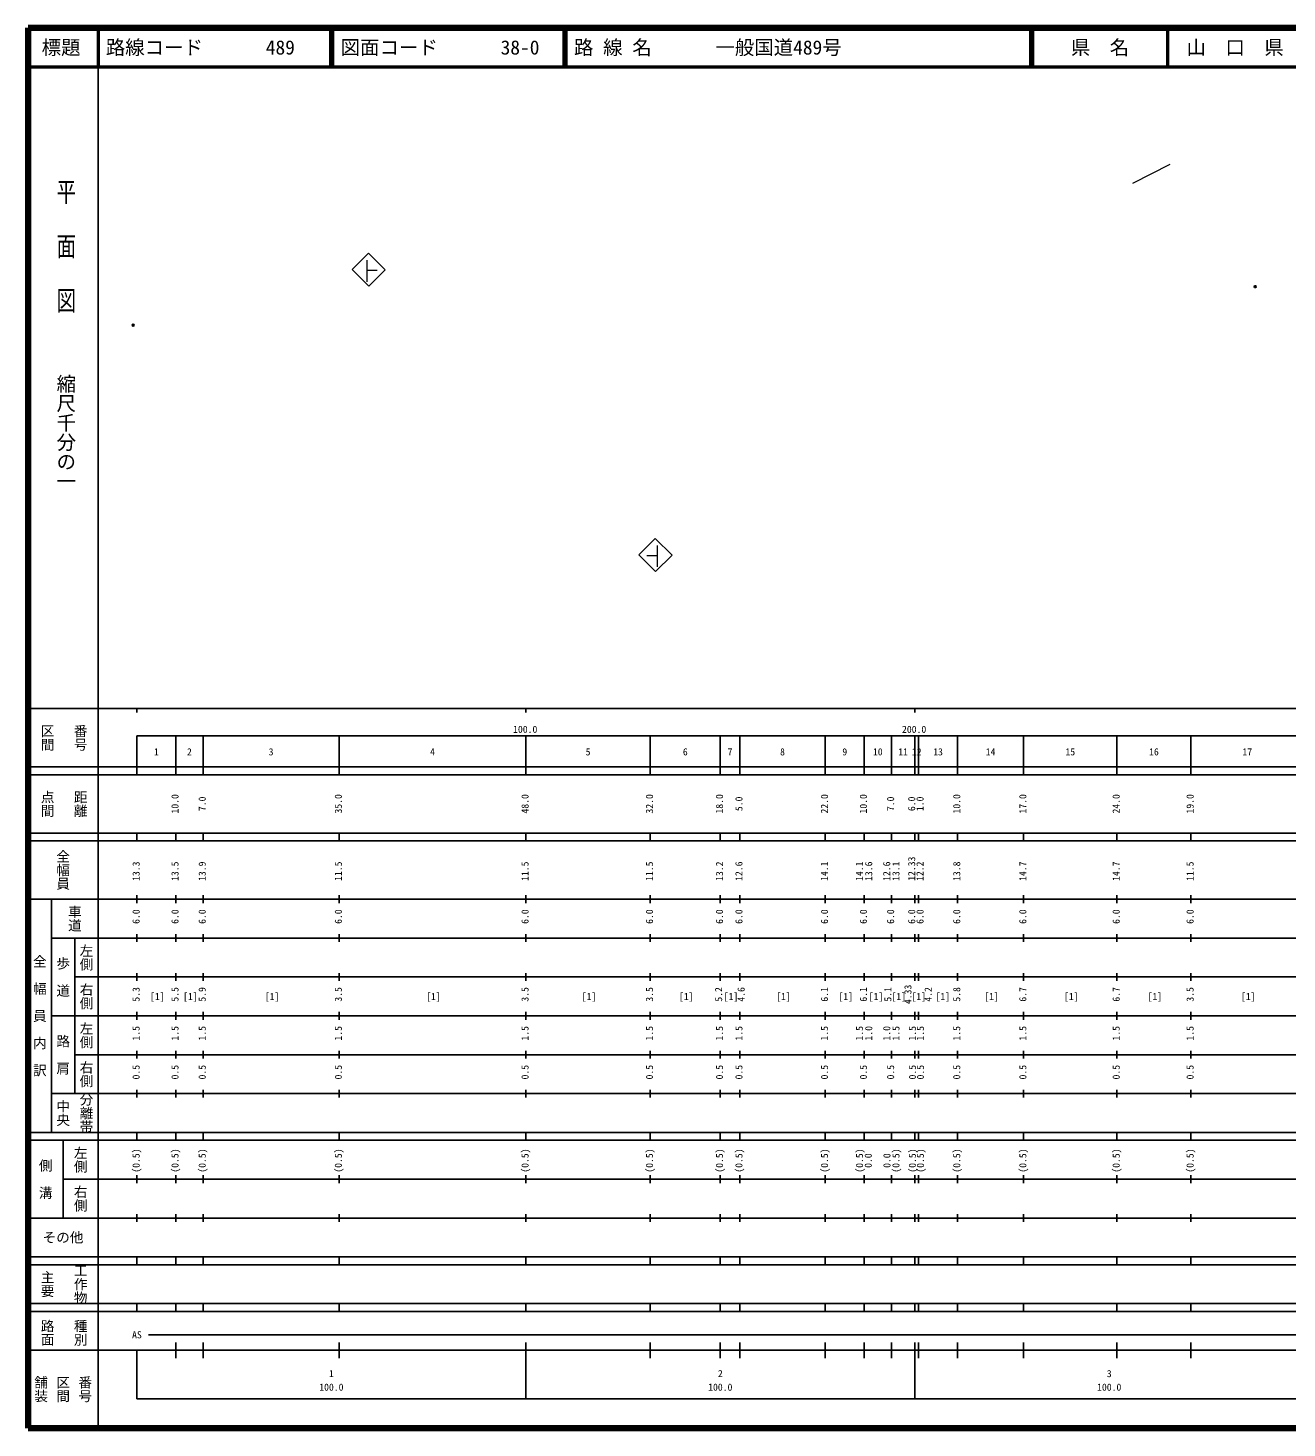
# Model space of a CAD drawing. Units: millimetres on the paper, with parts at other scales. Extents: x 40 to 680, y 20 to 380.
# Drawn here: x 40 to 363.7, y 20 to 380 of the extents above; entities that cross this region are included whole.
import ezdxf
from ezdxf.enums import TextEntityAlignment as Align

# ---------------------------------------------------------------- set-up
doc = ezdxf.new("R2010")
doc.units = ezdxf.units.MM
doc.header["$PDMODE"] = 32
doc.header["$PDSIZE"] = 0.5
doc.layers.add('M-OTRS', color=6, linetype='Continuous')
doc.layers.add('M-TTL-TXT', color=7, linetype='Continuous')
for name, color, linetype, lineweight in [('M-STR-HTXT', 7, 'Continuous', 13), ('M-STR-STRC', 7, 'Continuous', 13), ('M-TTL', 2, 'Continuous', 140), ('M-TTL-BAND', 7, 'Continuous', 25), ('M-TTL-LINE', 7, 'Continuous', 50)]:
    doc.layers.add(name, color=color, linetype=linetype, lineweight=lineweight)
doc.styles.add('@ＭＳ ゴシック', font='')
doc.styles.add('ＭＳ ゴシック', font='')
doc.styles.get('@ＭＳ ゴシック').set_extended_font_data('@MS Gothic')
doc.styles.get('ＭＳ ゴシック').set_extended_font_data('MS Gothic')

msp = doc.modelspace()

# ---------------------------------------------------------------- linework, layer by layer
at = {"layer": 'M-OTRS'}
for p in [(355.55, 313.488), (67.035, 303.59)]:
    msp.add_point(p, dxfattribs=at)
at = {"layer": 'M-STR-HTXT'}
msp.add_line((324.037, 340.065), (333.657, 344.949), dxfattribs=at)
at = {"layer": 'M-STR-STRC'}
for p, q in [((127.569, 322.105), (123.364, 317.899)), ((131.863, 317.811), (127.569, 322.105)), ((123.364, 317.899), (127.658, 313.605)), ((127.119, 320.272), (127.119, 314.763)), ((129.745, 317.646), (127.119, 317.646)), ((127.658, 313.605), (131.863, 317.811)), ((201.293, 248.715), (197.088, 244.509)), ((205.587, 244.421), (201.293, 248.715)), ((201.745, 246.923), (201.745, 241.413)), ((197.088, 244.509), (201.382, 240.215)), ((201.745, 244.296), (199.119, 244.296)), ((201.382, 240.215), (205.587, 244.421))]:
    msp.add_line(p, q, dxfattribs=at)
at = {"layer": 'M-TTL'}
for p, q in [((40, 380), (40, 20)), ((680, 380), (40, 380)), ((40, 20), (680, 20))]:
    msp.add_line(p, q, dxfattribs=at)
at = {"layer": 'M-TTL-BAND'}
for p, q in [((58, 370), (58, 20)), ((40, 205), (579, 205)), ((68, 205), (68, 204)), ((168, 205), (168, 204)), ((268, 205), (268, 204)), ((68, 198), (579, 198)), ((68, 198), (68, 188)), ((78, 188), (78, 198)), ((85, 188), (85, 198)), ((120, 188), (120, 198)), ((168, 188), (168, 198)), ((200, 188), (200, 198)), ((218, 188), (218, 198)), ((223, 188), (223, 198)), ((245, 188), (245, 198)), ((255, 188), (255, 198)), ((262, 188), (262, 198)), ((268, 188), (268, 198)), ((269, 188), (269, 198)), ((279, 188), (279, 198)), ((296, 188), (296, 198)), ((320, 188), (320, 198)), ((339, 188), (339, 198)), ((40, 190), (579, 190)), ((40, 188), (579, 188)), ((40, 173), (579, 173)), ((68, 171), (68, 173)), ((78, 171), (78, 173)), ((85, 171), (85, 173)), ((120, 171), (120, 173)), ((168, 171), (168, 173)), ((200, 171), (200, 173)), ((218, 171), (218, 173)), ((223, 171), (223, 173)), ((245, 171), (245, 173)), ((255, 171), (255, 173)), ((262, 171), (262, 173)), ((268, 171), (268, 173)), ((269, 171), (269, 173)), ((279, 171), (279, 173)), ((296, 171), (296, 173)), ((320, 171), (320, 173)), ((339, 171), (339, 173)), ((40, 171), (579, 171)), ((40, 156), (579, 156)), ((46, 96), (46, 156)), ((68, 155), (68, 157)), ((78, 155), (78, 157)), ((85, 155), (85, 157)), ((120, 155), (120, 157)), ((168, 155), (168, 157)), ((200, 155), (200, 157)), ((218, 155), (218, 157)), ((223, 155), (223, 157)), ((245, 155), (245, 157)), ((255, 155), (255, 157)), ((262, 155), (262, 157)), ((268, 155), (268, 157)), ((269, 155), (269, 157)), ((279, 155), (279, 157)), ((296, 155), (296, 157)), ((320, 155), (320, 157)), ((339, 155), (339, 157)), ((46, 146), (579, 146)), ((52, 146), (52, 106)), ((68, 145), (68, 147)), ((78, 145), (78, 147)), ((85, 145), (85, 147)), ((120, 145), (120, 147)), ((168, 145), (168, 147)), ((200, 145), (200, 147)), ((218, 145), (218, 147)), ((223, 145), (223, 147)), ((245, 145), (245, 147)), ((255, 145), (255, 147)), ((262, 145), (262, 147)), ((268, 145), (268, 147)), ((269, 145), (269, 147)), ((279, 145), (279, 147)), ((296, 145), (296, 147)), ((320, 145), (320, 147)), ((339, 145), (339, 147)), ((68, 135), (68, 137)), ((78, 135), (78, 137)), ((85, 135), (85, 137)), ((120, 135), (120, 137)), ((168, 135), (168, 137)), ((200, 135), (200, 137)), ((218, 135), (218, 137)), ((223, 135), (223, 137)), ((245, 135), (245, 137)), ((255, 135), (255, 137)), ((262, 135), (262, 137)), ((268, 135), (268, 137)), ((269, 135), (269, 137)), ((279, 135), (279, 137)), ((296, 135), (296, 137)), ((320, 135), (320, 137)), ((339, 135), (339, 137)), ((52, 136), (579, 136)), ((46, 126), (579, 126)), ((68, 125), (68, 127)), ((78, 125), (78, 127)), ((85, 125), (85, 127)), ((120, 125), (120, 127)), ((168, 125), (168, 127)), ((200, 125), (200, 127)), ((218, 125), (218, 127)), ((223, 125), (223, 127)), ((245, 125), (245, 127)), ((255, 125), (255, 127)), ((262, 125), (262, 127)), ((268, 125), (268, 127)), ((269, 125), (269, 127)), ((279, 125), (279, 127)), ((296, 125), (296, 127)), ((320, 125), (320, 127)), ((339, 125), (339, 127)), ((52, 116), (579, 116)), ((68, 115), (68, 117)), ((78, 115), (78, 117)), ((85, 115), (85, 117)), ((120, 115), (120, 117)), ((168, 115), (168, 117)), ((200, 115), (200, 117)), ((218, 115), (218, 117)), ((223, 115), (223, 117)), ((245, 115), (245, 117)), ((255, 115), (255, 117)), ((262, 115), (262, 117)), ((268, 115), (268, 117)), ((269, 115), (269, 117)), ((279, 115), (279, 117)), ((296, 115), (296, 117)), ((320, 115), (320, 117)), ((339, 115), (339, 117)), ((46, 106), (579, 106)), ((68, 105), (68, 107)), ((78, 105), (78, 107)), ((85, 105), (85, 107)), ((120, 105), (120, 107)), ((168, 105), (168, 107)), ((200, 105), (200, 107)), ((218, 105), (218, 107)), ((223, 105), (223, 107)), ((245, 105), (245, 107)), ((255, 105), (255, 107)), ((262, 105), (262, 107)), ((268, 105), (268, 107)), ((269, 105), (269, 107)), ((279, 105), (279, 107)), ((296, 105), (296, 107)), ((320, 105), (320, 107)), ((339, 105), (339, 107)), ((40, 96), (579, 96)), ((40, 94), (579, 94)), ((49, 94), (49, 74)), ((68, 94), (68, 96)), ((78, 94), (78, 96)), ((85, 94), (85, 96)), ((120, 94), (120, 96)), ((168, 94), (168, 96)), ((200, 94), (200, 96)), ((218, 94), (218, 96)), ((223, 94), (223, 96)), ((245, 94), (245, 96)), ((255, 94), (255, 96)), ((262, 94), (262, 96)), ((268, 94), (268, 96)), ((269, 94), (269, 96)), ((279, 94), (279, 96)), ((296, 94), (296, 96)), ((320, 94), (320, 96)), ((339, 94), (339, 96)), ((49, 84), (579, 84)), ((68, 83), (68, 85)), ((78, 83), (78, 85)), ((85, 83), (85, 85)), ((120, 83), (120, 85)), ((168, 83), (168, 85)), ((200, 83), (200, 85)), ((218, 83), (218, 85)), ((223, 83), (223, 85)), ((245, 83), (245, 85)), ((255, 83), (255, 85)), ((262, 83), (262, 85)), ((268, 83), (268, 85)), ((269, 83), (269, 85)), ((279, 83), (279, 85)), ((296, 83), (296, 85)), ((320, 83), (320, 85)), ((339, 83), (339, 85)), ((40, 74), (579, 74)), ((68, 73), (68, 75)), ((78, 73), (78, 75)), ((85, 73), (85, 75)), ((120, 73), (120, 75)), ((168, 73), (168, 75)), ((200, 73), (200, 75)), ((218, 73), (218, 75)), ((223, 73), (223, 75)), ((245, 73), (245, 75)), ((255, 73), (255, 75)), ((262, 73), (262, 75)), ((268, 73), (268, 75)), ((269, 73), (269, 75)), ((279, 73), (279, 75)), ((296, 73), (296, 75)), ((320, 73), (320, 75)), ((339, 73), (339, 75)), ((40, 64), (579, 64)), ((40, 62), (579, 62)), ((68, 62), (68, 64)), ((78, 62), (78, 64)), ((85, 62), (85, 64)), ((120, 62), (120, 64)), ((168, 62), (168, 64)), ((200, 62), (200, 64)), ((218, 62), (218, 64)), ((223, 62), (223, 64)), ((245, 62), (245, 64)), ((255, 62), (255, 64)), ((262, 62), (262, 64)), ((268, 62), (268, 64)), ((269, 62), (269, 64)), ((279, 62), (279, 64)), ((296, 62), (296, 64)), ((320, 62), (320, 64)), ((339, 62), (339, 64)), ((40, 52), (579, 52)), ((68, 50), (68, 52)), ((78, 50), (78, 52)), ((85, 50), (85, 52)), ((120, 50), (120, 52)), ((168, 50), (168, 52)), ((200, 50), (200, 52)), ((218, 50), (218, 52)), ((223, 50), (223, 52)), ((245, 50), (245, 52)), ((255, 50), (255, 52)), ((262, 50), (262, 52)), ((268, 50), (268, 52)), ((269, 50), (269, 52)), ((279, 50), (279, 52)), ((296, 50), (296, 52)), ((320, 50), (320, 52)), ((339, 50), (339, 52)), ((40, 50), (579, 50)), ((71, 44), (565, 44)), ((40, 40), (579, 40)), ((68, 40), (68, 27.5)), ((78, 38), (78, 42)), ((85, 38), (85, 42)), ((120, 38), (120, 42)), ((168, 27.5), (168, 42)), ((200, 38), (200, 42)), ((218, 38), (218, 42)), ((223, 38), (223, 42)), ((245, 38), (245, 42)), ((255, 38), (255, 42)), ((262, 38), (262, 42)), ((268, 27.5), (268, 42)), ((269, 38), (269, 42)), ((279, 38), (279, 42)), ((296, 38), (296, 42)), ((320, 38), (320, 42)), ((339, 38), (339, 42)), ((68, 27.5), (579, 27.5))]:
    msp.add_line(p, q, dxfattribs=at)
at = {"layer": 'M-TTL-LINE'}
for p, q in [((58, 380), (58, 370)), ((117.75, 380), (117.75, 370)), ((118.25, 380), (118.25, 370)), ((177.75, 380), (177.75, 370)), ((178.25, 380), (178.25, 370)), ((297.75, 380), (297.75, 370)), ((298.25, 380), (298.25, 370)), ((333, 380), (333, 370)), ((40, 370), (680, 370))]:
    msp.add_line(p, q, dxfattribs=at)

# ---------------------------------------------------------------- texts
at = {"layer": 'M-TTL-BAND', "style": '@ＭＳ ゴシック', "width": 1.4}
msp.add_text('平  面  図', height=3.666, rotation=270, dxfattribs=at).set_placement((49.777, 306.475), align=Align.MIDDLE_RIGHT)
at = {"layer": 'M-TTL-BAND', "style": '@ＭＳ ゴシック'}
msp.add_text('縮尺千分の一', height=3.666, rotation=270, dxfattribs=at).set_placement((49.777, 261.03), align=Align.MIDDLE_RIGHT)
for s, p in [('区間', (45, 197.5)), ('番号', (53.5, 197.5)), ('点間', (45, 180.5)), ('距離', (53.5, 180.5)), ('全幅員', (49, 163.5)), ('車道', (52, 151)), ('左側', (55, 141)), ('全\u3000幅\u3000員\u3000内\u3000訳', (43, 126)), ('歩\u3000道', (49, 136)), ('右側', (55, 131)), ('左側', (55, 121)), ('路\u3000肩', (49, 116)), ('右側', (55, 111)), ('分離帯', (55, 101)), ('中央', (49, 101)), ('左側', (53.5, 89)), ('側\u3000溝', (44.5, 84)), ('右側', (53.5, 79)), ('工作物', (53.5, 57)), ('主要', (45, 57)), ('路面', (45, 44.5)), ('種別', (53.5, 44.5)), ('舗装', (43.333, 30)), ('区間', (49, 30)), ('番号', (54.667, 30))]:
    msp.add_text(s, height=2.566, rotation=270, dxfattribs=at).set_placement(p, align=Align.MIDDLE_CENTER)
at = {"layer": 'M-TTL-BAND', "style": 'ＭＳ ゴシック'}
for s, p in [('100.0', (167.844, 198.195)), ('200.0', (267.844, 198.195)), ('1', (73, 192.405)), ('2', (81.5, 192.405)), ('3', (102.5, 192.405)), ('4', (144, 192.405)), ('5', (184, 192.405)), ('6', (209, 192.405)), ('7', (220.5, 192.405)), ('8', (234, 192.405)), ('9', (250, 192.405)), ('10', (258.5, 192.405)), ('11', (265, 192.405)), ('12', (268.5, 192.405)), ('13', (274, 192.405)), ('14', (287.5, 192.405)), ('15', (308, 192.405)), ('16', (329.5, 192.405)), ('17', (353.5, 192.405)), ('[1]', (73.247, 129.5)), ('[1]', (81.747, 129.5)), ('[1]', (102.747, 129.5)), ('[1]', (144.247, 129.5)), ('[1]', (184.247, 129.5)), ('[1]', (209.247, 129.5)), ('[1]', (220.747, 129.5)), ('[1]', (234.247, 129.5)), ('[1]', (250.247, 129.5)), ('[1]', (258.032, 129.5)), ('[1]', (263.875, 129.5)), ('[1]', (269.034, 129.5)), ('[1]', (275.214, 129.5)), ('[1]', (287.747, 129.5)), ('[1]', (308.247, 129.5)), ('[1]', (329.747, 129.5)), ('[1]', (353.747, 129.5)), ('AS', (68, 42.5)), ('1', (118, 32.523)), ('2', (218, 32.523)), ('3', (318, 32.523)), ('100.0', (118, 29.033)), ('100.0', (218, 29.033)), ('100.0', (318, 29.033))]:
    msp.add_text(s, height=1.833, dxfattribs=at).set_placement(p, align=Align.BOTTOM_CENTER)
for s, p in [('10.0', (79.247, 180.5)), ('7.0', (86.247, 180.5)), ('35.0', (121.247, 180.5)), ('48.0', (169.247, 180.5)), ('32.0', (201.247, 180.5)), ('18.0', (219.247, 180.5)), ('5.0', (224.247, 180.5)), ('22.0', (246.247, 180.5)), ('10.0', (256.247, 180.5)), ('7.0', (263.247, 180.5)), ('6.0', (268.668, 180.5)), ('1.0', (270.808, 180.5)), ('10.0', (280.247, 180.5)), ('17.0', (297.247, 180.5)), ('24.0', (321.247, 180.5)), ('19.0', (340.247, 180.5)), ('12.33', (268.668, 163.815)), ('13.3', (69.247, 163.174)), ('13.5', (79.247, 163.174)), ('13.9', (86.247, 163.174)), ('11.5', (121.247, 163.174)), ('11.5', (169.247, 163.174)), ('11.5', (201.247, 163.174)), ('13.2', (219.247, 163.174)), ('12.6', (224.247, 163.174)), ('14.1', (246.247, 163.174)), ('14.1', (255.247, 163.174)), ('13.6', (257.617, 163.174)), ('12.6', (262.247, 163.174)), ('13.1', (264.617, 163.174)), ('12.2', (270.808, 163.174)), ('13.8', (280.247, 163.174)), ('14.7', (297.247, 163.174)), ('14.7', (321.247, 163.174)), ('11.5', (340.247, 163.174)), ('6.0', (69.247, 151.5)), ('6.0', (79.247, 151.5)), ('6.0', (86.247, 151.5)), ('6.0', (121.247, 151.5)), ('6.0', (169.247, 151.5)), ('6.0', (201.247, 151.5)), ('6.0', (219.247, 151.5)), ('6.0', (224.247, 151.5)), ('6.0', (246.247, 151.5)), ('6.0', (256.247, 151.5)), ('6.0', (263.247, 151.5)), ('6.0', (268.668, 151.5)), ('6.0', (270.808, 151.5)), ('6.0', (280.247, 151.5)), ('6.0', (297.247, 151.5)), ('6.0', (321.247, 151.5)), ('6.0', (340.247, 151.5)), ('5.3', (69.247, 131.5)), ('5.5', (79.247, 131.5)), ('5.9', (86.247, 131.5)), ('3.5', (121.247, 131.5)), ('3.5', (169.247, 131.5)), ('3.5', (201.247, 131.5)), ('5.2', (219.031, 131.5)), ('4.6', (224.821, 131.5)), ('6.1', (246.247, 131.5)), ('6.1', (256.247, 131.5)), ('5.1', (262.532, 131.5)), ('4.33', (267.699, 131.5)), ('4.2', (272.902, 131.5)), ('5.8', (280.247, 131.5)), ('6.7', (297.247, 131.5)), ('6.7', (321.247, 131.5)), ('3.5', (340.247, 131.5)), ('1.5', (69.247, 121.5)), ('1.5', (79.247, 121.5)), ('1.5', (86.247, 121.5)), ('1.5', (121.247, 121.5)), ('1.5', (169.247, 121.5)), ('1.5', (201.247, 121.5)), ('1.5', (219.247, 121.5)), ('1.5', (224.247, 121.5)), ('1.5', (246.247, 121.5)), ('1.5', (255.247, 121.5)), ('1.0', (257.617, 121.5)), ('1.0', (262.247, 121.5)), ('1.5', (264.617, 121.5)), ('1.5', (268.852, 121.5)), ('1.5', (270.912, 121.5)), ('1.5', (280.247, 121.5)), ('1.5', (297.247, 121.5)), ('1.5', (321.247, 121.5)), ('1.5', (340.247, 121.5)), ('0.5', (69.247, 111.5)), ('0.5', (79.247, 111.5)), ('0.5', (86.247, 111.5)), ('0.5', (121.247, 111.5)), ('0.5', (169.247, 111.5)), ('0.5', (201.247, 111.5)), ('0.5', (219.247, 111.5)), ('0.5', (224.247, 111.5)), ('0.5', (246.247, 111.5)), ('0.5', (256.247, 111.5)), ('0.5', (263.247, 111.5)), ('0.5', (268.852, 111.5)), ('0.5', (270.912, 111.5)), ('0.5', (280.247, 111.5)), ('0.5', (297.247, 111.5)), ('0.5', (321.247, 111.5)), ('0.5', (340.247, 111.5)), ('(0.5)', (69.247, 88.764)), ('(0.5)', (79.247, 88.764)), ('(0.5)', (86.247, 88.764)), ('(0.5)', (121.247, 88.764)), ('(0.5)', (169.247, 88.764)), ('(0.5)', (201.247, 88.764)), ('(0.5)', (219.247, 88.764)), ('(0.5)', (224.247, 88.764)), ('(0.5)', (246.247, 88.764)), ('(0.5)', (255.247, 88.764)), ('0.0', (257.502, 88.764)), ('0.0', (262.305, 88.764)), ('(0.5)', (264.617, 88.764)), ('(0.5)', (268.852, 88.764)), ('(0.5)', (270.912, 88.764)), ('(0.5)', (280.247, 88.764)), ('(0.5)', (297.247, 88.764)), ('(0.5)', (321.247, 88.764)), ('(0.5)', (340.247, 88.764))]:
    msp.add_text(s, height=1.833, rotation=90, dxfattribs=at).set_placement(p, align=Align.BOTTOM_CENTER)
msp.add_text('その他', height=2.566, dxfattribs=at).set_placement((49, 69), align=Align.MIDDLE_CENTER)
at = {"layer": 'M-TTL-TXT', "style": 'ＭＳ ゴシック'}
for s, p in [('標題', (48.5, 375)), ('県\u3000名', (315.625, 375)), ('山\u3000口\u3000県', (350.375, 375))]:
    msp.add_text(s, height=3.666, dxfattribs=at).set_placement(p, align=Align.MIDDLE_CENTER)
for s, p in [('路線コード', (60, 375)), ('489', (101.142, 375)), ('図面コード', (120.38, 375)), ('38-0', (161.521, 375)), ('路 線 名', (180.38, 375)), ('一般国道489号', (216.734, 375))]:
    msp.add_text(s, height=3.666, dxfattribs=at).set_placement(p, align=Align.MIDDLE_LEFT)

doc.saveas('drawing.dxf')
